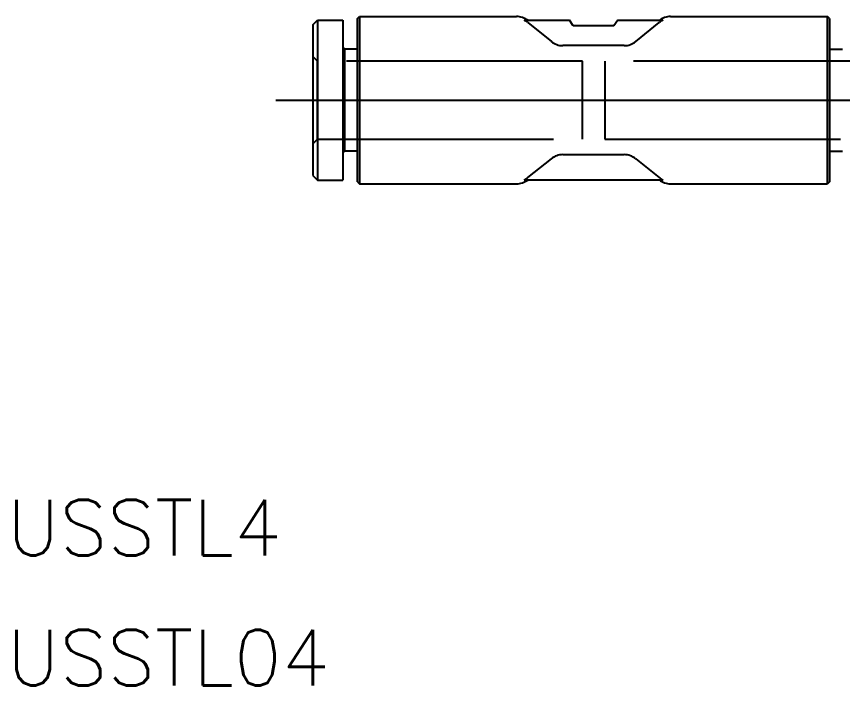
# Model space of a CAD drawing. Extents: x -61.6 to 7.4, y -31.5 to 6.5.
# Drawn here: x -61.6 to -17.14, y -31.5 to 4.5 of the extents above; entities that cross this region are included whole.
import ezdxf

# ---------------------------------------------------------------- set-up
doc = ezdxf.new("R2010")
doc.units = 0
doc.linetypes.add('CENTER', pattern=[50.8, 31.75, -6.35, 6.35, -6.35])
doc.linetypes.add('DASHED', pattern=[19.05, 12.7, -6.35])
doc.layers.get('0').update_dxf_attribs({"linetype": 'CONTINUOUS'})
doc.layers.add('CENTER', color=1, linetype='CENTER')
doc.styles.get("Standard").update_dxf_attribs({"font": 'txt.shx', "height": 3, "bigfont": 'bigfont.shx'})

msp = doc.modelspace()

# ---------------------------------------------------------------- linework, layer by layer
at = {"color": 7, "linetype": 'CONTINUOUS'}
for p, q in [((-43.244, 4.4), (-43.144, 4.5)), ((-43.144, 4.5), (-43.144, -4.5)), ((-43.144, 4.5), (-34.687, 4.5)), ((-26.401, 4.5), (-17.944, 4.5)), ((-17.944, -4.5), (-17.944, 4.5)), ((-17.844, 4.4), (-17.944, 4.5)), ((-45.644, 4.05), (-45.394, 4.3)), ((-45.644, 4.05), (-45.644, -4.05)), ((-45.394, 4.3), (-45.394, -4.3)), ((-45.394, 4.3), (-44.044, 4.3)), ((-44.044, 4.3), (-44.044, -4.3)), ((-43.244, -4.4), (-43.244, 4.4)), ((-34.283, 4.3), (-31.844, 4.3)), ((-34.073, 4.172), (-32.814, 3.157)), ((-31.644, 4), (-31.844, 4.3)), ((-29.244, 4.3), (-29.444, 4)), ((-29.244, 4.3), (-26.805, 4.3)), ((-28.274, 3.157), (-27.016, 4.172)), ((-17.844, 4.4), (-17.844, -4.4)), ((-29.444, 4), (-31.644, 4)), ((-43.944, 2.75), (-44.044, 2.85)), ((-43.944, 2.75), (-43.944, -2.75)), ((-43.244, 2.75), (-43.944, 2.75)), ((-28.887, 2.934), (-32.201, 2.934)), ((-17.844, 2.75), (-17.144, 2.75)), ((-43.944, -2.75), (-44.044, -2.85)), ((-43.244, -2.75), (-43.944, -2.75)), ((-32.201, -2.934), (-28.887, -2.934)), ((-17.844, -2.75), (-17.144, -2.75)), ((-34.073, -4.172), (-32.814, -3.157)), ((-28.274, -3.157), (-27.016, -4.172)), ((-45.644, -4.05), (-45.394, -4.3)), ((-45.394, -4.3), (-44.044, -4.3)), ((-43.244, -4.4), (-43.144, -4.5)), ((-26.805, -4.3), (-34.283, -4.3)), ((-17.844, -4.4), (-17.944, -4.5)), ((-43.144, -4.5), (-34.687, -4.5)), ((-26.401, -4.5), (-17.944, -4.5))]:
    msp.add_line(p, q, dxfattribs=at)
at = {"color": 3, "linetype": 'DASHED'}
for p, q in [((-45.394, 2.1), (-45.644, 2.35)), ((-31.144, 2.1), (-45.394, 2.1)), ((-45.394, -2.1), (-45.394, 2.1)), ((-31.144, -2.1), (-31.144, 2.1)), ((-15.694, 2.1), (-29.944, 2.1)), ((-29.944, 2.1), (-29.944, -2.1)), ((-45.644, -2.35), (-45.394, -2.1)), ((-45.394, -2.1), (-31.144, -2.1)), ((-29.944, -2.1), (-15.694, -2.1))]:
    msp.add_line(p, q, dxfattribs=at)
at = {"color": 7, "linetype": 'CONTINUOUS'}
for centre, radius, start, end in [((-34.687, 3.5), 1, 53.1301, 90), ((-26.401, 3.5), 1, 90, 126.8699), ((-34.695, 3.394), 0.995, 51.3507, 65.567), ((-26.393, 3.394), 0.995, 114.433, 128.6493), ((-32.197, 3.906), 0.972, 230.5146, 269.7705), ((-28.891, 3.906), 0.972, 270.2295, 309.4854), ((-32.197, -3.906), 0.972, 90.2295, 129.4854), ((-28.891, -3.906), 0.972, 50.5146, 89.7705), ((-34.687, -3.5), 1, 270, 306.8699), ((-34.695, -3.394), 0.995, 294.433, 308.6493), ((-26.393, -3.394), 0.995, 231.3507, 245.567), ((-26.401, -3.5), 1, 233.1301, 270)]:
    msp.add_arc(centre, radius, start, end, dxfattribs=at)
at = {"layer": 'CENTER', "color": 1, "linetype": 'CENTER'}
msp.add_line((-47.644, 0), (-13.444, 0), dxfattribs=at)

# ---------------------------------------------------------------- texts
at = {"color": 7, "linetype": 'CONTINUOUS'}
for s, p in [('USSTL4', (-62.115, -24.504)), ('USSTL04', (-62.115, -31.504))]:
    msp.add_text(s, height=3, dxfattribs=at).set_placement(p)

doc.saveas('drawing.dxf')
